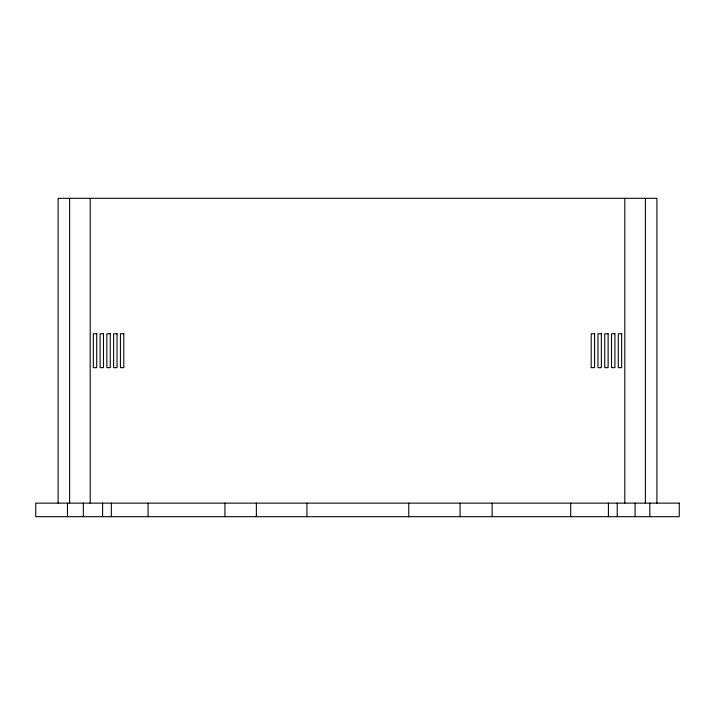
<?xml version="1.0" encoding="UTF-8"?>
<svg xmlns="http://www.w3.org/2000/svg" width="715" height="715" viewBox="0 0 715 715"><rect width="100%" height="100%" fill="white"/><g stroke="black" fill="none" stroke-linecap="round" stroke-linejoin="round"><path stroke-width="1.07" d="M656.897 503.137L656.897 198.314L58.103 198.314L58.103 503.137M649.819 503.137L649.819 516.686M645.386 198.314L645.386 503.137M635.108 503.137L635.108 516.686M624.803 198.314L624.803 503.137M617.224 503.137L617.224 516.686M608.411 503.137L608.411 516.686M570.704 503.137L570.704 516.686M492.117 503.137L492.117 516.686M460.049 503.137L460.049 516.686M408.774 503.137L408.774 516.686M306.932 503.137L306.932 516.686M256.363 503.137L256.363 516.686M224.93 503.137L224.93 516.686M148.05 503.137L148.05 516.686M111.326 503.137L111.326 516.686M102.611 503.137L102.611 516.686M90.197 198.314L90.197 503.137M83.333 503.137L83.333 516.686M69.614 198.314L69.614 503.137M67.469 503.137L67.469 516.686M96.713 333.789L93.325 333.789L93.325 367.662L96.713 367.662L96.713 333.789M103.487 333.789L100.1 333.789L100.1 367.662L103.487 367.662L103.487 333.789M110.262 333.789L106.875 333.789L106.875 367.662L110.262 367.662L110.262 333.789M117.037 333.789L113.649 333.789L113.649 367.662L117.037 367.662L117.037 333.789M123.811 333.789L120.424 333.789L120.424 367.662L123.811 367.662L123.811 333.789M594.576 333.789L591.189 333.789L591.189 367.662L594.576 367.662L594.576 333.789M601.351 333.789L597.963 333.789L597.963 367.662L601.351 367.662L601.351 333.789M608.125 333.789L604.738 333.789L604.738 367.662L608.125 367.662L608.125 333.789M614.9 333.789L611.513 333.789L611.513 367.662L614.9 367.662L614.9 333.789M621.675 333.789L618.287 333.789L618.287 367.662L621.675 367.662L621.675 333.789M679.25 503.137L35.75 503.137L35.75 516.686L679.25 516.686L679.25 503.137"/></g></svg>
